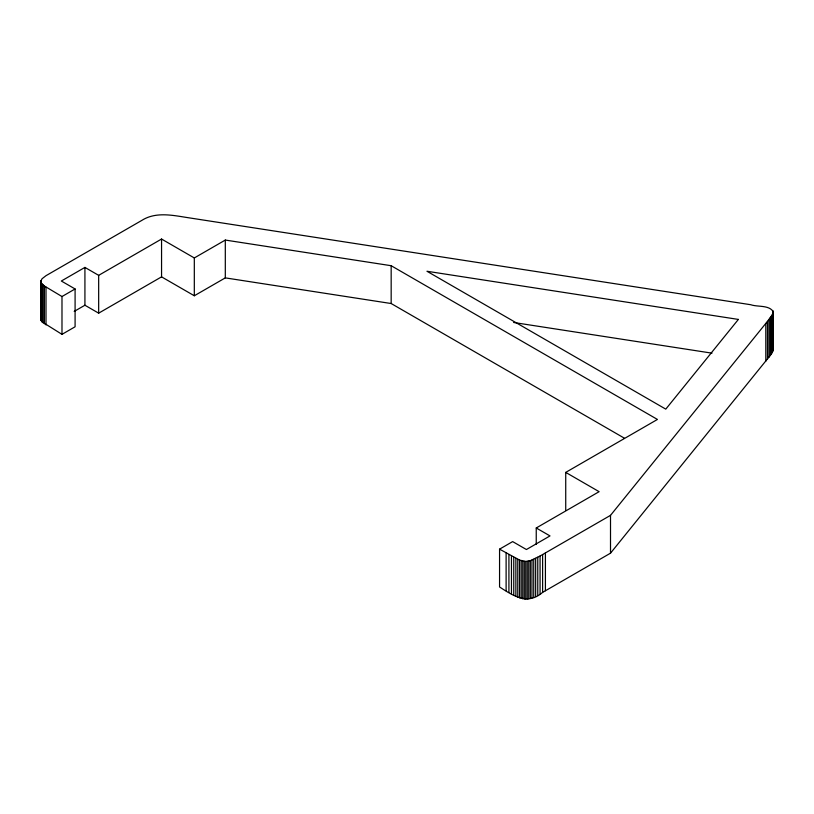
<?xml version="1.0" encoding="UTF-8"?>
<svg xmlns="http://www.w3.org/2000/svg" width="814" height="814" viewBox="0 0 814 814"><rect width="100%" height="100%" fill="white"/><g stroke="black" fill="none" stroke-linecap="round" stroke-linejoin="round"><path stroke-width="1.22" d="M773.3 311.752L772.181 314.947L767.48 321.347L610.51 515.354L540.069 556.003L530.321 560.683L525.763 561.446L519.556 560.083L499.562 549.155L499.562 586.975C513.38 595.94 527.757 605.494 542.612 592.378L610.51 553.174L771.326 354.11L773.3 349.572L773.3 311.752C769.067 304.772 757.661 307.173 750.712 304.721L185.694 217.318C171.205 214.967 155.108 211.966 141.88 220.36L46.001 275.681L42.023 278.775L40.7 281.4L40.7 319.22L42.023 321.845L61.986 334.351L75.091 326.78L75.091 288.96L61.335 281.023L84.921 267.409L98.667 275.346L161.559 239.041L194.312 257.957L225.305 240.059L391.168 265.71L657.437 419.444L565.73 472.395L565.73 510.215M40.7 319.22L41.29 317.491M61.986 334.351L61.986 296.53L75.091 288.96M74.196 311.416L84.921 305.23L98.667 313.166L161.559 276.862L194.312 295.767L225.305 277.879L391.168 303.53L624.43 438.207M499.562 549.155L512.657 541.595L526.414 549.531L549.999 535.917L536.243 527.981L536.243 544.363M536.243 527.981L599.124 491.676L565.73 472.395M513.603 322.476L711.996 353.164M40.7 281.4L41.29 283.119L44.383 286.009L61.986 296.53M772.73 347.995L773.3 349.572M773.158 310.917L773.178 350.508M772.801 313.756L772.801 351.577M772.181 314.947L772.181 352.767M771.326 316.29L771.326 354.11M770.248 317.796L770.248 355.616M768.965 319.475L768.965 357.295M767.48 321.347L767.48 359.167M765.811 323.423L765.811 361.243M610.51 515.354L610.51 553.174M545.411 552.94L545.411 590.761M542.612 554.558L542.612 592.378M540.069 556.003L540.069 593.823M537.769 557.275L537.769 595.095M535.663 558.384L535.663 596.204M533.75 559.32L533.75 597.14M531.969 560.083L531.969 597.903M530.321 560.683L530.321 598.504M528.754 561.111L528.754 598.931M527.238 561.365L527.238 599.185M525.763 561.446L525.763 599.267M524.287 561.365L524.287 599.185M522.771 561.111L522.771 598.931M521.204 560.683L521.204 598.504M519.556 560.083L519.556 597.903M517.775 559.32L517.775 597.14M515.862 558.384L515.862 596.204M513.756 557.275L513.756 595.095M511.457 556.003L511.457 593.823M508.913 554.558L508.913 592.378M506.115 552.94L506.115 590.761M391.168 265.71L391.168 303.53M225.305 240.059L225.305 277.879M194.312 257.957L194.312 295.767M161.559 239.041L161.559 276.862M98.667 275.346L98.667 313.166M84.921 267.409L84.921 305.23M46.001 287.118L46.001 324.939M44.383 286.009L44.383 323.83M43.061 284.981L43.061 322.802M42.023 284.025L42.023 321.845M41.29 283.119L41.29 320.94M40.842 280.545L40.842 320.075M738.369 319.424L665.781 409.137L426.963 271.255L738.369 319.424"/></g></svg>
